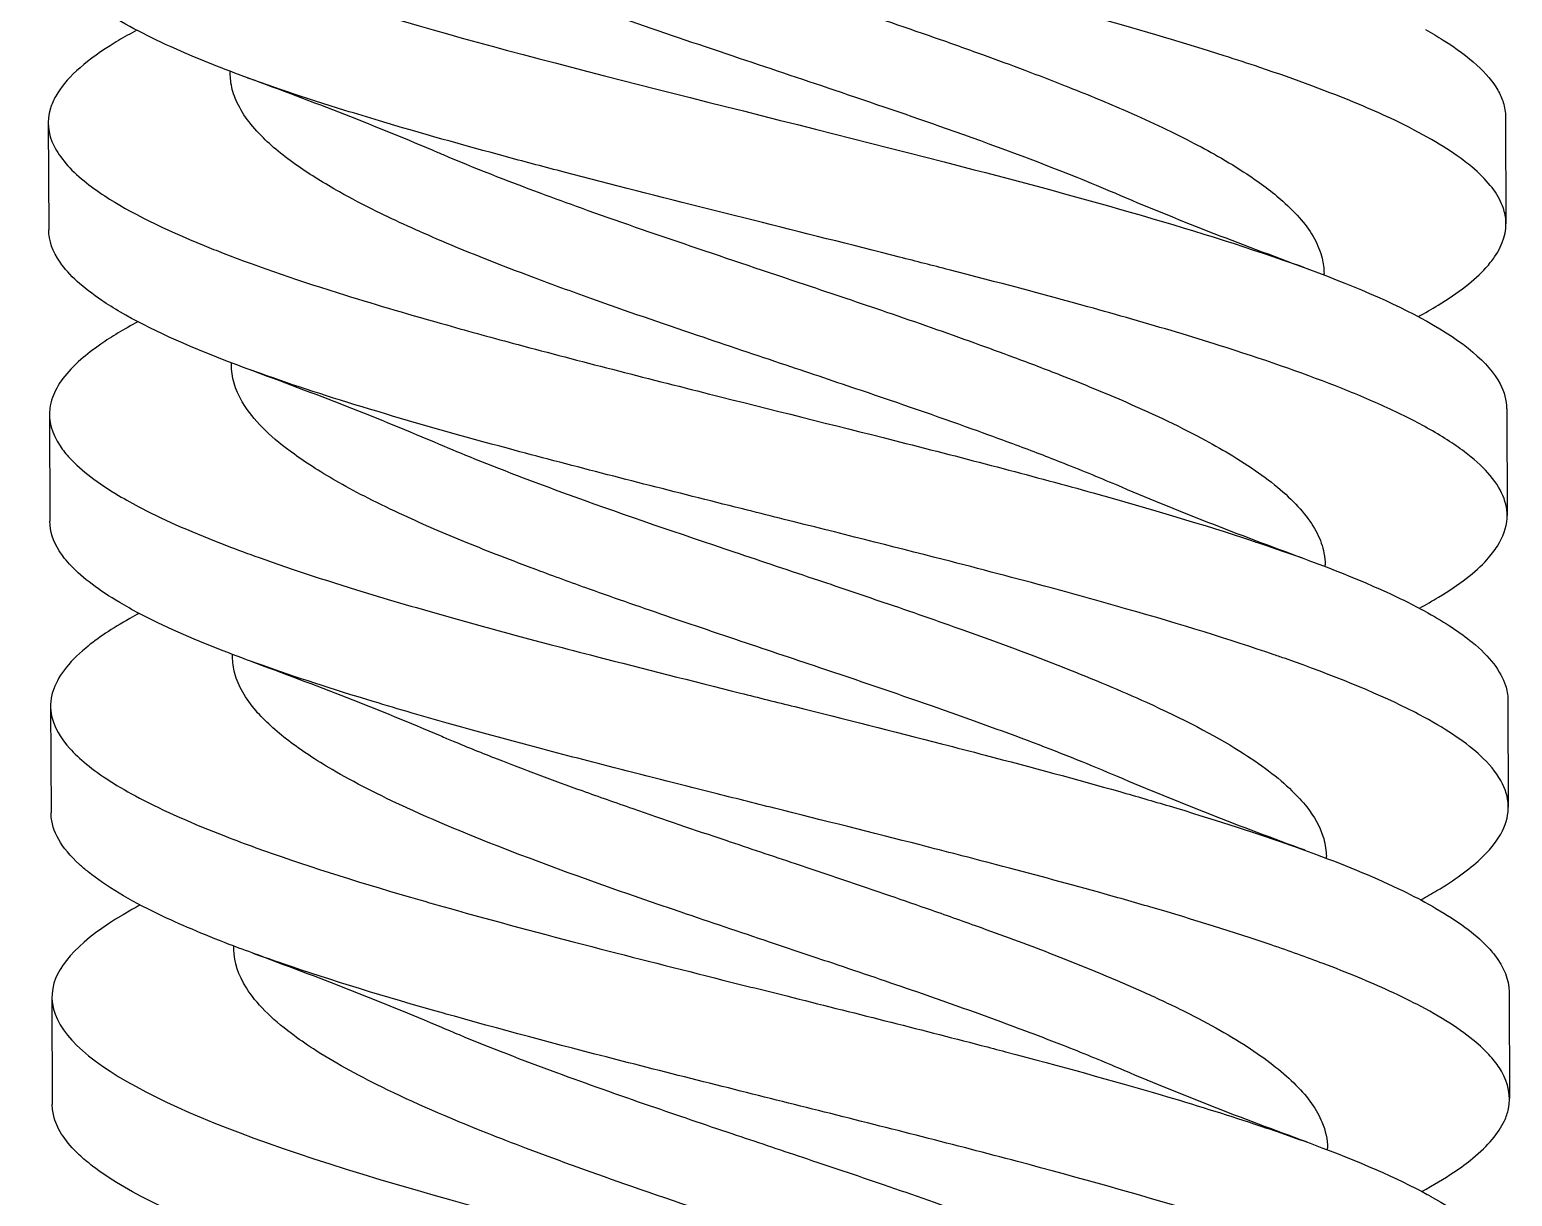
# Model space of a CAD drawing. Header units: millimetres. Extents: x 129 to 6329, y 33 to 3553.
# Drawn here: x 4321.08 to 4341.43, y 2831.15 to 2847.15 of the extents above; entities that cross this region are included whole.
import ezdxf

# ---------------------------------------------------------------- set-up
doc = ezdxf.new("R2010")
doc.units = ezdxf.units.MM
doc.layers.add('vistasIsometricas', color=255, linetype='Continuous')

msp = doc.modelspace()

# ---------------------------------------------------------------- linework, layer by layer
at = {"layer": 'vistasIsometricas', "extrusion": (-0.004614, 0.999989, 7.66e-14)}
for p, q in [((4323.833, 2846.553), (4323.833, 2846.583)), ((4321.336, 2845.873), (4321.342, 2844.409)), ((4341.336, 2845.954), (4341.342, 2844.49)), ((4338.845, 2843.788), (4338.845, 2843.81)), ((4323.85, 2842.553), (4323.849, 2842.583)), ((4341.352, 2841.954), (4341.358, 2840.49)), ((4321.352, 2841.873), (4321.358, 2840.409)), ((4338.861, 2839.788), (4338.861, 2839.81)), ((4323.866, 2838.553), (4323.866, 2838.583)), ((4321.368, 2837.874), (4321.374, 2836.409)), ((4341.368, 2837.954), (4341.374, 2836.49)), ((4338.877, 2835.788), (4338.877, 2835.81)), ((4323.882, 2834.553), (4323.882, 2834.583)), ((4321.384, 2833.874), (4321.39, 2832.41)), ((4341.384, 2833.954), (4341.39, 2832.49)), ((4338.893, 2831.788), (4338.893, 2831.81))]:
    msp.add_line(p, q, dxfattribs=at)
at = {"layer": 'vistasIsometricas'}
for points, knots in [([(4340.138, 2843.217), (4340.234, 2843.269), (4340.325, 2843.321), (4340.692, 2843.545), (4340.912, 2843.716), (4341.113, 2843.937), (4341.153, 2843.987), (4341.306, 2844.211), (4341.357, 2844.384), (4341.331, 2844.627), (4341.312, 2844.695), (4341.211, 2844.933), (4341.074, 2845.102), (4340.813, 2845.321), (4340.746, 2845.371), (4340.431, 2845.594), (4340.123, 2845.766), (4339.618, 2846.002), (4339.472, 2846.067), (4338.917, 2846.299), (4338.462, 2846.467), (4337.805, 2846.688), (4337.642, 2846.741), (4336.941, 2846.965), (4336.365, 2847.135), (4335.576, 2847.356), (4335.392, 2847.406), (4334.578, 2847.628), (4333.925, 2847.798), (4332.982, 2848.039), (4332.705, 2848.109), (4332.05, 2848.274), (4331.672, 2848.369), (4330.622, 2848.632), (4329.953, 2848.799), (4328.384, 2849.2), (4327.503, 2849.432), (4326.075, 2849.836), (4325.505, 2850.007), (4324.828, 2850.226), (4324.682, 2850.275), (4324.048, 2850.491), (4323.604, 2850.658), (4323.063, 2850.89), (4322.921, 2850.955), (4322.431, 2851.191), (4322.136, 2851.362), (4321.838, 2851.583), (4321.776, 2851.634), (4321.532, 2851.852), (4321.408, 2852.019), (4321.325, 2852.256), (4321.312, 2852.325), (4321.31, 2852.399), (4321.31, 2852.404), (4321.31, 2852.409)], [1.122264, 1.122264, 1.122264, 1.122264, 1.153597, 1.153597, 1.256995, 1.256995, 1.287196, 1.287196, 1.392512, 1.392512, 1.434328, 1.434328, 1.536945, 1.536945, 1.567899, 1.567899, 1.672972, 1.672972, 1.712426, 1.712426, 1.815582, 1.815582, 1.848214, 1.848214, 1.952959, 1.952959, 1.984262, 1.984262, 2.089566, 2.089566, 2.132851, 2.132851, 2.191399, 2.191399, 2.295151, 2.295151, 2.439162, 2.439162, 2.544471, 2.544471, 2.574501, 2.574501, 2.677613, 2.677613, 2.717264, 2.717264, 2.822371, 2.822371, 2.853135, 2.853135, 2.955698, 2.955698, 2.997766, 2.997766, 3.000862, 3.000862, 3.000862, 3.000862]), ([(4322.407, 2851.076), (4322.144, 2850.927), (4321.883, 2850.756), (4321.68, 2850.561), (4321.253, 2850.151), (4321.081, 2849.639), (4321.875, 2849.028), (4322.567, 2848.495), (4324.05, 2847.888), (4326.426, 2847.205), (4328.468, 2846.617), (4331.182, 2845.975), (4333.887, 2845.273), (4335.555, 2844.841), (4337.199, 2844.386), (4338.521, 2843.908), (4339.2, 2843.663), (4339.792, 2843.411), (4340.256, 2843.153)], [0.78506932, 0.78506932, 0.78506932, 0.78506932, 0.78694763, 0.78694763, 0.78694763, 0.79090697, 0.79090697, 0.79090697, 0.79435948, 0.79435948, 0.79435948, 0.79732742, 0.79732742, 0.79732742, 0.79915663, 0.79915663, 0.79915663, 0.80009579, 0.80009579, 0.80009579, 0.80009579]), ([(4335.978, 2844.908), (4335.81, 2844.98), (4335.636, 2845.052), (4334.9, 2845.348), (4334.298, 2845.57), (4333.164, 2845.97), (4332.648, 2846.146), (4331.663, 2846.478), (4331.198, 2846.633), (4330.231, 2846.958), (4329.732, 2847.127), (4328.743, 2847.472), (4328.256, 2847.647), (4327.368, 2847.985), (4326.965, 2848.146), (4326.433, 2848.376), (4326.281, 2848.445), (4325.834, 2848.652), (4325.559, 2848.791), (4325.068, 2849.067), (4324.853, 2849.203), (4324.424, 2849.516), (4324.231, 2849.692), (4323.958, 2850.036), (4323.874, 2850.203), (4323.824, 2850.432), (4323.818, 2850.492), (4323.817, 2850.553)], [-9.0856407, -9.0856407, -9.0856407, -9.0856407, -9.0517362, -9.0517362, -8.94645, -8.94645, -8.8631749, -8.8631749, -8.7897509, -8.7897509, -8.7097404, -8.7097404, -8.6268087, -8.6268087, -8.5505164, -8.5505164, -8.5183247, -8.5183247, -8.4526422, -8.4526422, -8.3886929, -8.3886929, -8.3056105, -8.3056105, -8.2272767, -8.2272767, -8.1988289, -8.1988289, -8.1988289, -8.1988289]), ([(4326.667, 2849.469), (4326.782, 2849.42), (4326.898, 2849.372), (4327.335, 2849.193), (4327.669, 2849.063), (4328.37, 2848.801), (4328.737, 2848.67), (4329.61, 2848.363), (4330.122, 2848.189), (4331.14, 2847.847), (4331.643, 2847.679), (4332.6, 2847.356), (4333.053, 2847.202), (4333.72, 2846.969), (4333.941, 2846.89), (4334.552, 2846.669), (4334.931, 2846.527), (4335.568, 2846.275), (4335.832, 2846.166), (4336.419, 2845.911), (4336.731, 2845.765), (4337.144, 2845.552), (4337.267, 2845.486), (4337.527, 2845.338), (4337.661, 2845.256), (4337.973, 2845.05), (4338.138, 2844.926), (4338.472, 2844.629), (4338.618, 2844.458), (4338.762, 2844.196), (4338.797, 2844.106), (4338.836, 2843.948), (4338.844, 2843.879), (4338.845, 2843.81)], [-21.2438621, -21.2438621, -21.2438621, -21.2438621, -21.2208268, -21.2208268, -21.1595224, -21.1595224, -21.0972749, -21.0972749, -21.014917, -21.014917, -20.9355427, -20.9355427, -20.8625897, -20.8625897, -20.8254619, -20.8254619, -20.758273, -20.758273, -20.7069165, -20.7069165, -20.6383204, -20.6383204, -20.6070428, -20.6070428, -20.5688732, -20.5688732, -20.5105109, -20.5105109, -20.4300378, -20.4300378, -20.3882718, -20.3882718, -20.3561565, -20.3561565, -20.3561565, -20.3561565]), ([(4340.262, 2841.689), (4340.084, 2841.788), (4339.887, 2841.886), (4339.465, 2842.078), (4339.242, 2842.172), (4338.529, 2842.451), (4337.994, 2842.636), (4337.027, 2842.942), (4336.625, 2843.062), (4336.009, 2843.239), (4335.808, 2843.296), (4334.993, 2843.522), (4334.356, 2843.69), (4333.475, 2843.917), (4333.248, 2843.975), (4332.356, 2844.202), (4331.683, 2844.37), (4330.813, 2844.588), (4330.616, 2844.637), (4329.74, 2844.858), (4329.07, 2845.028), (4328.157, 2845.267), (4327.898, 2845.335), (4327.027, 2845.57), (4326.437, 2845.736), (4325.721, 2845.95), (4325.563, 2845.998), (4324.859, 2846.217), (4324.353, 2846.388), (4323.72, 2846.625), (4323.55, 2846.692), (4322.984, 2846.926), (4322.634, 2847.093), (4322.253, 2847.312), (4322.169, 2847.363), (4321.831, 2847.586), (4321.635, 2847.757), (4321.459, 2847.993), (4321.421, 2848.056), (4321.348, 2848.217), (4321.326, 2848.313), (4321.326, 2848.409)], [0.000007, 0.000007, 0.000007, 0.000007, 0.060317, 0.060317, 0.117591, 0.117591, 0.2315, 0.2315, 0.305518, 0.305518, 0.340508, 0.340508, 0.444721, 0.444721, 0.480593, 0.480593, 0.584596, 0.584596, 0.61521, 0.61521, 0.720537, 0.720537, 0.762893, 0.762893, 0.865392, 0.865392, 0.895098, 0.895098, 1.000379, 1.000379, 1.041547, 1.041547, 1.14431, 1.14431, 1.175732, 1.175732, 1.280721, 1.280721, 1.3197, 1.3197, 1.37851, 1.37851, 1.37851, 1.37851]), ([(4322.423, 2847.076), (4322.338, 2847.028), (4322.259, 2846.981), (4322.184, 2846.933), (4321.821, 2846.703), (4321.57, 2846.473), (4321.44, 2846.243), (4321.408, 2846.187), (4321.384, 2846.13), (4321.367, 2846.074), (4321.314, 2845.901), (4321.33, 2845.728), (4321.416, 2845.556), (4321.495, 2845.397), (4321.633, 2845.237), (4321.828, 2845.078), (4321.912, 2845.009), (4322.007, 2844.941), (4322.112, 2844.872), (4322.46, 2844.645), (4322.921, 2844.417), (4323.478, 2844.191), (4323.563, 2844.156), (4323.649, 2844.122), (4323.737, 2844.088), (4324.235, 2843.895), (4324.799, 2843.703), (4325.416, 2843.511), (4325.855, 2843.374), (4326.32, 2843.238), (4326.805, 2843.102), (4327.123, 2843.012), (4327.451, 2842.922), (4327.785, 2842.833), (4328.628, 2842.607), (4329.515, 2842.381), (4330.413, 2842.155), (4330.463, 2842.143), (4330.513, 2842.13), (4330.564, 2842.117), (4331.413, 2841.904), (4332.27, 2841.691), (4333.108, 2841.478), (4333.56, 2841.363), (4334.006, 2841.248), (4334.442, 2841.133), (4334.864, 2841.021), (4335.277, 2840.91), (4335.677, 2840.799), (4336.459, 2840.581), (4337.192, 2840.363), (4337.851, 2840.145), (4337.878, 2840.136), (4337.905, 2840.127), (4337.931, 2840.119), (4338.611, 2839.892), (4339.211, 2839.664), (4339.708, 2839.436), (4339.914, 2839.342), (4340.102, 2839.247), (4340.272, 2839.153)], [0.79084962, 0.79084962, 0.79084962, 0.79084962, 0.79105516, 0.79105516, 0.79105516, 0.79205004, 0.79205004, 0.79205004, 0.7922947, 0.7922947, 0.7922947, 0.79304493, 0.79304493, 0.79304493, 0.79373979, 0.79373979, 0.79373979, 0.79403982, 0.79403982, 0.79403982, 0.7950347, 0.7950347, 0.7950347, 0.79518487, 0.79518487, 0.79518487, 0.79602958, 0.79602958, 0.79602958, 0.79662996, 0.79662996, 0.79662996, 0.79702447, 0.79702447, 0.79702447, 0.79801934, 0.79801934, 0.79801934, 0.79807504, 0.79807504, 0.79807504, 0.79901422, 0.79901422, 0.79901422, 0.79952013, 0.79952013, 0.79952013, 0.80000912, 0.80000912, 0.80000912, 0.80096521, 0.80096521, 0.80096521, 0.80100398, 0.80100398, 0.80100398, 0.80199886, 0.80199886, 0.80199886, 0.8024103, 0.8024103, 0.8024103, 0.8024103]), ([(4340.24, 2847.153), (4340.325, 2847.106), (4340.405, 2847.059), (4340.48, 2847.011), (4340.845, 2846.783), (4341.098, 2846.554), (4341.229, 2846.324), (4341.261, 2846.268), (4341.286, 2846.211), (4341.304, 2846.155), (4341.325, 2846.088), (4341.336, 2846.021), (4341.336, 2845.954)], [0.790849619, 0.790849619, 0.790849619, 0.790849619, 0.791055114, 0.791055114, 0.791055114, 0.792049989, 0.792049989, 0.792049989, 0.792294701, 0.792294701, 0.792294701, 0.792584827, 0.792584827, 0.792584827, 0.792584827]), ([(4335.995, 2840.908), (4335.751, 2841.012), (4335.495, 2841.116), (4335.018, 2841.304), (4334.8, 2841.387), (4334.393, 2841.538), (4334.207, 2841.606), (4333.526, 2841.85), (4333.016, 2842.026), (4332.153, 2842.318), (4331.808, 2842.434), (4331.056, 2842.686), (4330.649, 2842.822), (4329.748, 2843.128), (4329.258, 2843.296), (4328.515, 2843.561), (4328.252, 2843.657), (4327.549, 2843.92), (4327.124, 2844.088), (4326.412, 2844.391), (4326.115, 2844.526), (4325.662, 2844.749), (4325.493, 2844.838), (4325.125, 2845.044), (4324.936, 2845.161), (4324.568, 2845.417), (4324.399, 2845.556), (4324.092, 2845.867), (4323.971, 2846.04), (4323.87, 2846.293), (4323.849, 2846.374), (4323.836, 2846.487), (4323.834, 2846.52), (4323.833, 2846.553)], [-9.7888052, -9.7888052, -9.7888052, -9.7888052, -9.7396958, -9.7396958, -9.7005674, -9.7005674, -9.6685663, -9.6685663, -9.5852881, -9.5852881, -9.530542, -9.530542, -9.4662454, -9.4662454, -9.386415, -9.386415, -9.3412055, -9.3412055, -9.2620668, -9.2620668, -9.1983616, -9.1983616, -9.1566621, -9.1566621, -9.1014427, -9.1014427, -9.0362511, -9.0362511, -8.9552652, -8.9552652, -8.9176667, -8.9176667, -8.9021611, -8.9021611, -8.9021611, -8.9021611]), ([(4326.684, 2845.469), (4326.707, 2845.459), (4326.731, 2845.449), (4327.172, 2845.262), (4327.621, 2845.086), (4328.278, 2844.842), (4328.463, 2844.775), (4329.136, 2844.533), (4329.64, 2844.359), (4330.672, 2844.009), (4331.199, 2843.833), (4332.099, 2843.531), (4332.472, 2843.406), (4333.253, 2843.139), (4333.657, 2842.998), (4334.231, 2842.791), (4334.409, 2842.726), (4334.805, 2842.579), (4335.02, 2842.497), (4335.547, 2842.29), (4335.85, 2842.166), (4336.532, 2841.868), (4336.894, 2841.695), (4337.349, 2841.45), (4337.475, 2841.378), (4337.882, 2841.13), (4338.125, 2840.955), (4338.515, 2840.602), (4338.659, 2840.424), (4338.795, 2840.155), (4338.827, 2840.064), (4338.855, 2839.919), (4338.86, 2839.864), (4338.861, 2839.81)], [-19.3756626, -19.3756626, -19.3756626, -19.3756626, -19.3709308, -19.3709308, -19.2876241, -19.2876241, -19.2557452, -19.2557452, -19.1735245, -19.1735245, -19.0903267, -19.0903267, -19.030926, -19.030926, -18.964307, -18.964307, -18.9336225, -18.9336225, -18.8949472, -18.8949472, -18.8362794, -18.8362794, -18.7548636, -18.7548636, -18.7210929, -18.7210929, -18.6388524, -18.6388524, -18.5556582, -18.5556582, -18.5132727, -18.5132727, -18.487892, -18.487892, -18.487892, -18.487892]), ([(4340.278, 2837.689), (4340.186, 2837.74), (4340.089, 2837.791), (4339.986, 2837.842), (4339.534, 2838.067), (4338.973, 2838.295), (4338.316, 2838.525), (4338.264, 2838.543), (4338.212, 2838.561), (4338.159, 2838.579), (4337.557, 2838.786), (4336.878, 2838.995), (4336.14, 2839.206), (4335.805, 2839.302), (4335.457, 2839.398), (4335.1, 2839.495), (4334.622, 2839.624), (4334.126, 2839.754), (4333.618, 2839.885), (4332.909, 2840.067), (4332.176, 2840.251), (4331.435, 2840.436), (4331.267, 2840.478), (4331.099, 2840.52), (4330.931, 2840.562), (4330.039, 2840.786), (4329.143, 2841.012), (4328.276, 2841.24), (4328.066, 2841.295), (4327.858, 2841.35), (4327.652, 2841.406), (4327.024, 2841.575), (4326.417, 2841.746), (4325.844, 2841.918), (4325.306, 2842.079), (4324.799, 2842.242), (4324.334, 2842.406), (4324.153, 2842.47), (4323.979, 2842.533), (4323.812, 2842.597), (4323.224, 2842.822), (4322.722, 2843.049), (4322.328, 2843.278), (4322.236, 2843.332), (4322.151, 2843.385), (4322.071, 2843.439), (4321.815, 2843.612), (4321.621, 2843.786), (4321.499, 2843.962), (4321.396, 2844.11), (4321.343, 2844.259), (4321.342, 2844.409)], [0.197363697, 0.197363697, 0.197363697, 0.197363697, 0.197574023, 0.197574023, 0.197574023, 0.198499946, 0.198499946, 0.198499946, 0.19857256, 0.19857256, 0.19857256, 0.199403515, 0.199403515, 0.199403515, 0.199781424, 0.199781424, 0.199781424, 0.200286297, 0.200286297, 0.200286297, 0.200990289, 0.200990289, 0.200990289, 0.201149624, 0.201149624, 0.201149624, 0.201994751, 0.201994751, 0.201994751, 0.202199154, 0.202199154, 0.202199154, 0.202822793, 0.202822793, 0.202822793, 0.203408019, 0.203408019, 0.203408019, 0.203634727, 0.203634727, 0.203634727, 0.204431458, 0.204431458, 0.204431458, 0.204616883, 0.204616883, 0.204616883, 0.20521383, 0.20521383, 0.20521383, 0.205716791, 0.205716791, 0.205716791, 0.205716791]), ([(4322.567, 2843.146), (4322.375, 2843.044), (4322.205, 2842.941), (4321.955, 2842.768), (4321.864, 2842.698), (4321.586, 2842.454), (4321.456, 2842.281), (4321.376, 2842.057), (4321.363, 2842.006), (4321.336, 2841.784), (4321.383, 2841.614), (4321.536, 2841.386), (4321.581, 2841.33), (4321.792, 2841.103), (4322.016, 2840.934), (4322.401, 2840.705), (4322.509, 2840.645), (4322.953, 2840.416), (4323.341, 2840.246), (4323.926, 2840.021), (4324.076, 2839.966), (4324.702, 2839.742), (4325.219, 2839.574), (4325.975, 2839.345), (4326.18, 2839.285), (4326.975, 2839.055), (4327.595, 2838.886), (4328.442, 2838.663), (4328.649, 2838.609), (4329.505, 2838.388), (4330.167, 2838.221), (4331.083, 2837.991), (4331.332, 2837.929), (4332.259, 2837.697), (4332.934, 2837.527), (4333.797, 2837.305), (4333.997, 2837.254), (4334.834, 2837.035), (4335.452, 2836.868), (4336.272, 2836.636), (4336.498, 2836.57), (4337.294, 2836.333), (4337.831, 2836.162), (4338.461, 2835.942), (4338.597, 2835.893), (4339.178, 2835.677), (4339.577, 2835.51), (4340.066, 2835.273), (4340.201, 2835.203), (4340.63, 2834.96), (4340.872, 2834.788), (4341.099, 2834.564), (4341.145, 2834.513), (4341.317, 2834.292), (4341.384, 2834.124), (4341.384, 2833.954)], [17.826637, 17.826637, 17.826637, 17.826637, 17.888794, 17.888794, 17.931433, 17.931433, 18.036754, 18.036754, 18.06758, 18.06758, 18.171846, 18.171846, 18.206576, 18.206576, 18.310425, 18.310425, 18.346918, 18.346918, 18.451308, 18.451308, 18.485508, 18.485508, 18.589184, 18.589184, 18.626407, 18.626407, 18.730996, 18.730996, 18.76432, 18.76432, 18.867704, 18.867704, 18.906161, 18.906161, 19.011043, 19.011043, 19.042995, 19.042995, 19.145923, 19.145923, 19.186338, 19.186338, 19.291544, 19.291544, 19.32161, 19.32161, 19.423967, 19.423967, 19.46694, 19.46694, 19.572255, 19.572255, 19.603331, 19.603331, 19.706166, 19.706166, 19.706166, 19.706166]), ([(4340.256, 2843.153), (4340.756, 2842.875), (4341.105, 2842.589), (4341.261, 2842.296), (4341.321, 2842.183), (4341.35, 2842.069), (4341.348, 2841.954)], [0.800095787, 0.800095787, 0.800095787, 0.800095787, 0.801107646, 0.801107646, 0.801107646, 0.80149806, 0.80149806, 0.80149806, 0.80149806]), ([(4336.011, 2836.908), (4335.651, 2837.062), (4335.265, 2837.216), (4334.412, 2837.539), (4333.942, 2837.708), (4332.958, 2838.052), (4332.444, 2838.226), (4331.542, 2838.529), (4331.157, 2838.658), (4330.476, 2838.887), (4330.179, 2838.987), (4329.504, 2839.218), (4329.128, 2839.348), (4328.516, 2839.567), (4328.275, 2839.655), (4327.704, 2839.868), (4327.381, 2839.993), (4326.773, 2840.242), (4326.488, 2840.364), (4326.049, 2840.567), (4325.885, 2840.646), (4325.587, 2840.797), (4325.452, 2840.869), (4325.096, 2841.07), (4324.892, 2841.199), (4324.411, 2841.547), (4324.184, 2841.765), (4323.927, 2842.155), (4323.864, 2842.325), (4323.85, 2842.515), (4323.85, 2842.534), (4323.85, 2842.553)], [-9.1663303, -9.1663303, -9.1663303, -9.1663303, -9.0937801, -9.0937801, -9.013893, -9.013893, -8.9316054, -8.9316054, -8.8708172, -8.8708172, -8.823471, -8.823471, -8.7618217, -8.7618217, -8.720266, -8.720266, -8.6610398, -8.6610398, -8.6031673, -8.6031673, -8.565764, -8.565764, -8.531853, -8.531853, -8.4712594, -8.4712594, -8.3683566, -8.3683566, -8.2886637, -8.2886637, -8.2795832, -8.2795832, -8.2795832, -8.2795832]), ([(4340.154, 2839.217), (4340.247, 2839.267), (4340.335, 2839.318), (4340.701, 2839.54), (4340.923, 2839.711), (4341.137, 2839.945), (4341.185, 2840.007), (4341.305, 2840.195), (4341.349, 2840.321), (4341.37, 2840.657), (4341.281, 2840.866), (4341.007, 2841.171), (4340.899, 2841.267), (4340.627, 2841.472), (4340.457, 2841.581), (4340.262, 2841.689)], [4.3662866, 4.3662866, 4.3662866, 4.3662866, 4.3965977, 4.3965977, 4.5002152, 4.5002152, 4.5377288, 4.5377288, 4.6139833, 4.6139833, 4.7413701, 4.7413701, 4.8000752, 4.8000752, 4.8662478, 4.8662478, 4.8662478, 4.8662478]), ([(4326.7, 2841.469), (4326.857, 2841.402), (4327.02, 2841.335), (4327.619, 2841.093), (4328.08, 2840.919), (4329.26, 2840.493), (4329.997, 2840.242), (4331.133, 2839.86), (4331.521, 2839.731), (4332.205, 2839.501), (4332.5, 2839.401), (4333.169, 2839.173), (4333.54, 2839.044), (4334.38, 2838.745), (4334.841, 2838.574), (4335.679, 2838.244), (4336.057, 2838.086), (4336.899, 2837.704), (4337.33, 2837.481), (4337.978, 2837.076), (4338.218, 2836.896), (4338.481, 2836.64), (4338.549, 2836.566), (4338.712, 2836.358), (4338.787, 2836.224), (4338.858, 2836.005), (4338.873, 2835.921), (4338.877, 2835.827), (4338.877, 2835.819), (4338.877, 2835.81)], [-19.9999433, -19.9999433, -19.9999433, -19.9999433, -19.9681874, -19.9681874, -19.8859748, -19.8859748, -19.7669504, -19.7669504, -19.7056194, -19.7056194, -19.6585714, -19.6585714, -19.5978079, -19.5978079, -19.5172399, -19.5172399, -19.4425961, -19.4425961, -19.3375602, -19.3375602, -19.252684, -19.252684, -19.2180711, -19.2180711, -19.155408, -19.155408, -19.1160289, -19.1160289, -19.1119833, -19.1119833, -19.1119833, -19.1119833]), ([(4340.186, 2831.217), (4340.349, 2831.305), (4340.496, 2831.393), (4340.722, 2831.544), (4340.809, 2831.608), (4341.096, 2831.843), (4341.241, 2832.014), (4341.346, 2832.24), (4341.364, 2832.295), (4341.412, 2832.522), (4341.38, 2832.694), (4341.244, 2832.927), (4341.2, 2832.989), (4341.095, 2833.11), (4341.035, 2833.171), (4340.769, 2833.405), (4340.505, 2833.579), (4340.043, 2833.824), (4339.898, 2833.895), (4339.469, 2834.092), (4339.165, 2834.218), (4338.607, 2834.428), (4338.37, 2834.513), (4337.614, 2834.771), (4337.061, 2834.943), (4336.231, 2835.185), (4335.985, 2835.255), (4335.287, 2835.45), (4334.824, 2835.574), (4334.005, 2835.789), (4333.656, 2835.879), (4332.644, 2836.138), (4331.975, 2836.305), (4331.023, 2836.543), (4330.742, 2836.614), (4329.976, 2836.806), (4329.495, 2836.928), (4328.649, 2837.146), (4328.283, 2837.242), (4327.372, 2837.485), (4326.838, 2837.632), (4326.148, 2837.832), (4325.971, 2837.884), (4325.244, 2838.104), (4324.729, 2838.271), (4324.078, 2838.503), (4323.904, 2838.568), (4323.297, 2838.803), (4322.911, 2838.974), (4322.49, 2839.195), (4322.401, 2839.245), (4322.033, 2839.462), (4321.811, 2839.629), (4321.586, 2839.866), (4321.531, 2839.935), (4321.402, 2840.139), (4321.359, 2840.274), (4321.358, 2840.409)], [1.122201, 1.122201, 1.122201, 1.122201, 1.17518, 1.17518, 1.213587, 1.213587, 1.316988, 1.316988, 1.350353, 1.350353, 1.454938, 1.454938, 1.492134, 1.492134, 1.528908, 1.528908, 1.635027, 1.635027, 1.678677, 1.678677, 1.755715, 1.755715, 1.807797, 1.807797, 1.913898, 1.913898, 1.956936, 1.956936, 2.03384, 2.03384, 2.089518, 2.089518, 2.19321, 2.19321, 2.236689, 2.236689, 2.312113, 2.312113, 2.371192, 2.371192, 2.462258, 2.462258, 2.494569, 2.494569, 2.597623, 2.597623, 2.637528, 2.637528, 2.742675, 2.742675, 2.773202, 2.773202, 2.875698, 2.875698, 2.918077, 2.918077, 3.000608, 3.000608, 3.000608, 3.000608]), ([(4322.455, 2839.076), (4322.216, 2838.941), (4322.013, 2838.806), (4321.851, 2838.671), (4321.612, 2838.471), (4321.46, 2838.273), (4321.399, 2838.074), (4321.389, 2838.043), (4321.382, 2838.013), (4321.377, 2837.982), (4321.34, 2837.753), (4321.425, 2837.524), (4321.629, 2837.296), (4321.694, 2837.223), (4321.771, 2837.151), (4321.86, 2837.078), (4322.05, 2836.923), (4322.294, 2836.768), (4322.588, 2836.613), (4322.921, 2836.438), (4323.318, 2836.263), (4323.77, 2836.088), (4323.904, 2836.036), (4324.043, 2835.984), (4324.186, 2835.932), (4324.813, 2835.706), (4325.529, 2835.479), (4326.306, 2835.253), (4326.48, 2835.203), (4326.657, 2835.152), (4326.837, 2835.102), (4327.461, 2834.926), (4328.118, 2834.751), (4328.795, 2834.575), (4329.384, 2834.423), (4329.988, 2834.27), (4330.596, 2834.117), (4330.887, 2834.044), (4331.179, 2833.971), (4331.471, 2833.898), (4332.373, 2833.672), (4333.274, 2833.446), (4334.141, 2833.22), (4334.253, 2833.191), (4334.364, 2833.162), (4334.475, 2833.133), (4335.222, 2832.936), (4335.941, 2832.738), (4336.612, 2832.541), (4337.059, 2832.409), (4337.484, 2832.277), (4337.883, 2832.145), (4338.171, 2832.05), (4338.444, 2831.955), (4338.702, 2831.86), (4339.318, 2831.632), (4339.844, 2831.405), (4340.262, 2831.176), (4340.276, 2831.169), (4340.29, 2831.161), (4340.304, 2831.153)], [0.8024103, 0.8024103, 0.8024103, 0.8024103, 0.80299372, 0.80299372, 0.80299372, 0.80385538, 0.80385538, 0.80385538, 0.8039886, 0.8039886, 0.8039886, 0.80498348, 0.80498348, 0.80498348, 0.80530047, 0.80530047, 0.80530047, 0.80597838, 0.80597838, 0.80597838, 0.80674556, 0.80674556, 0.80674556, 0.80697326, 0.80697326, 0.80697326, 0.80796814, 0.80796814, 0.80796814, 0.80819065, 0.80819065, 0.80819065, 0.80896303, 0.80896303, 0.80896303, 0.80963574, 0.80963574, 0.80963574, 0.80995792, 0.80995792, 0.80995792, 0.81095279, 0.81095279, 0.81095279, 0.81108082, 0.81108082, 0.81108082, 0.81194767, 0.81194767, 0.81194767, 0.81252591, 0.81252591, 0.81252591, 0.81294257, 0.81294257, 0.81294257, 0.81393744, 0.81393744, 0.81393744, 0.813971, 0.813971, 0.813971, 0.813971]), ([(4340.272, 2839.153), (4340.512, 2839.019), (4340.716, 2838.885), (4340.879, 2838.751), (4341.12, 2838.553), (4341.274, 2838.354), (4341.336, 2838.155), (4341.346, 2838.124), (4341.353, 2838.094), (4341.358, 2838.063), (4341.365, 2838.027), (4341.368, 2837.99), (4341.368, 2837.954)], [0.802410295, 0.802410295, 0.802410295, 0.802410295, 0.802993751, 0.802993751, 0.802993751, 0.803855381, 0.803855381, 0.803855381, 0.80398862, 0.80398862, 0.80398862, 0.804145594, 0.804145594, 0.804145594, 0.804145594]), ([(4336.027, 2832.908), (4335.781, 2833.013), (4335.524, 2833.118), (4335.064, 2833.298), (4334.866, 2833.374), (4334.212, 2833.618), (4333.741, 2833.785), (4332.877, 2834.084), (4332.492, 2834.215), (4331.815, 2834.443), (4331.525, 2834.54), (4330.829, 2834.773), (4330.423, 2834.91), (4329.248, 2835.31), (4328.502, 2835.572), (4327.248, 2836.05), (4326.726, 2836.263), (4325.878, 2836.652), (4325.534, 2836.827), (4325.01, 2837.134), (4324.81, 2837.265), (4324.457, 2837.535), (4324.306, 2837.672), (4324.041, 2837.981), (4323.944, 2838.152), (4323.876, 2838.4), (4323.866, 2838.477), (4323.866, 2838.553)], [-11.0341819, -11.0341819, -11.0341819, -11.0341819, -10.9847858, -10.9847858, -10.9491737, -10.9491737, -10.8698942, -10.8698942, -10.8081038, -10.8081038, -10.7623067, -10.7623067, -10.697859, -10.697859, -10.5734258, -10.5734258, -10.4723397, -10.4723397, -10.3898958, -10.3898958, -10.3280754, -10.3280754, -10.263291, -10.263291, -10.1831162, -10.1831162, -10.1472451, -10.1472451, -10.1472451, -10.1472451]), ([(4340.17, 2835.217), (4340.248, 2835.259), (4340.322, 2835.301), (4340.393, 2835.343), (4340.633, 2835.486), (4340.834, 2835.631), (4340.99, 2835.776), (4341.234, 2836.004), (4341.367, 2836.234), (4341.374, 2836.468), (4341.381, 2836.695), (4341.268, 2836.924), (4341.031, 2837.156), (4340.851, 2837.332), (4340.6, 2837.51), (4340.278, 2837.689)], [0.193811972, 0.193811972, 0.193811972, 0.193811972, 0.194001074, 0.194001074, 0.194001074, 0.194643443, 0.194643443, 0.194643443, 0.195647894, 0.195647894, 0.195647894, 0.196624001, 0.196624001, 0.196624001, 0.197363695, 0.197363695, 0.197363695, 0.197363695]), ([(4326.716, 2837.469), (4326.774, 2837.444), (4326.833, 2837.419), (4327.088, 2837.313), (4327.291, 2837.231), (4327.87, 2837.004), (4328.26, 2836.859), (4328.891, 2836.633), (4329.122, 2836.551), (4329.775, 2836.324), (4330.202, 2836.179), (4330.95, 2835.927), (4331.268, 2835.821), (4332.021, 2835.568), (4332.455, 2835.423), (4333.074, 2835.211), (4333.266, 2835.144), (4333.687, 2834.997), (4333.916, 2834.916), (4334.484, 2834.712), (4334.817, 2834.588), (4335.577, 2834.293), (4335.99, 2834.122), (4336.568, 2833.862), (4336.756, 2833.774), (4337.275, 2833.514), (4337.578, 2833.343), (4338.088, 2833.006), (4338.296, 2832.841), (4338.627, 2832.507), (4338.746, 2832.338), (4338.867, 2832.05), (4338.892, 2831.93), (4338.893, 2831.81)], [-19.3763563, -19.3763563, -19.3763563, -19.3763563, -19.3645506, -19.3645506, -19.3260605, -19.3260605, -19.2575554, -19.2575554, -19.2189782, -19.2189782, -19.1503962, -19.1503962, -19.1000702, -19.1000702, -19.0311847, -19.0311847, -18.9999971, -18.9999971, -18.9617979, -18.9617979, -18.9034184, -18.9034184, -18.8229289, -18.8229289, -18.7811854, -18.7811854, -18.7008455, -18.7008455, -18.6233559, -18.6233559, -18.5445278, -18.5445278, -18.4886269, -18.4886269, -18.4886269, -18.4886269]), ([(4340.31, 2829.689), (4339.964, 2829.882), (4339.54, 2830.074), (4339.049, 2830.266), (4338.469, 2830.493), (4337.794, 2830.721), (4337.049, 2830.948), (4336.305, 2831.174), (4335.492, 2831.401), (4334.638, 2831.627), (4333.785, 2831.853), (4332.892, 2832.079), (4331.991, 2832.305), (4331.552, 2832.415), (4331.111, 2832.525), (4330.672, 2832.636), (4330.211, 2832.751), (4329.752, 2832.867), (4329.3, 2832.983), (4328.473, 2833.194), (4327.667, 2833.406), (4326.91, 2833.619), (4326.86, 2833.633), (4326.811, 2833.647), (4326.761, 2833.66), (4325.962, 2833.886), (4325.219, 2834.112), (4324.559, 2834.339), (4324.3, 2834.428), (4324.053, 2834.517), (4323.821, 2834.606), (4323.463, 2834.744), (4323.138, 2834.881), (4322.851, 2835.019), (4322.451, 2835.212), (4322.125, 2835.406), (4321.884, 2835.6), (4321.841, 2835.634), (4321.801, 2835.668), (4321.764, 2835.702), (4321.515, 2835.93), (4321.384, 2836.158), (4321.375, 2836.387), (4321.374, 2836.395), (4321.374, 2836.402), (4321.374, 2836.409)], [0.184025661, 0.184025661, 0.184025661, 0.184025661, 0.184864436, 0.184864436, 0.184864436, 0.185856911, 0.185856911, 0.185856911, 0.186847717, 0.186847717, 0.186847717, 0.187836885, 0.187836885, 0.187836885, 0.188318749, 0.188318749, 0.188318749, 0.188824444, 0.188824444, 0.188824444, 0.18974978, 0.18974978, 0.18974978, 0.189810349, 0.189810349, 0.189810349, 0.190794642, 0.190794642, 0.190794642, 0.19118081, 0.19118081, 0.19118081, 0.191777349, 0.191777349, 0.191777349, 0.19261184, 0.19261184, 0.19261184, 0.192758429, 0.192758429, 0.192758429, 0.193737919, 0.193737919, 0.193737919, 0.193769356, 0.193769356, 0.193769356, 0.193769356]), ([(4322.471, 2835.076), (4321.878, 2834.741), (4321.516, 2834.407), (4321.415, 2834.074), (4321.182, 2833.313), (4322.372, 2832.559), (4324.558, 2831.807), (4326.754, 2831.052), (4329.91, 2830.3), (4332.885, 2829.547), (4334.725, 2829.081), (4336.484, 2828.614), (4337.9, 2828.145), (4338.897, 2827.816), (4339.724, 2827.485), (4340.32, 2827.153)], [0.80819066, 0.80819066, 0.80819066, 0.80819066, 0.80963575, 0.80963575, 0.80963575, 0.81293704, 0.81293704, 0.81293704, 0.81625385, 0.81625385, 0.81625385, 0.81830625, 0.81830625, 0.81830625, 0.81975134, 0.81975134, 0.81975134, 0.81975134]), ([(4322.599, 2835.146), (4322.578, 2835.135), (4322.557, 2835.124), (4322.536, 2835.113), (4322.525, 2835.106), (4322.514, 2835.1), (4322.503, 2835.094), (4322.493, 2835.088), (4322.477, 2835.08), (4322.471, 2835.076)], [0.8081296361, 0.8081296361, 0.8081296361, 0.8081296361, 0.80815904352, 0.80815904352, 0.80815904352, 0.80817485382, 0.80817485382, 0.80817485382, 0.80819066413, 0.80819066413, 0.80819066413, 0.80819066413]), ([(4336.042, 2828.908), (4335.836, 2828.997), (4335.621, 2829.085), (4334.765, 2829.424), (4334.077, 2829.674), (4332.854, 2830.099), (4332.339, 2830.272), (4331.613, 2830.516), (4331.405, 2830.586), (4330.57, 2830.865), (4329.948, 2831.075), (4328.844, 2831.459), (4328.36, 2831.633), (4327.716, 2831.877), (4327.537, 2831.946), (4326.832, 2832.226), (4326.347, 2832.436), (4325.561, 2832.822), (4325.246, 2832.996), (4324.868, 2833.241), (4324.767, 2833.311), (4324.396, 2833.591), (4324.188, 2833.799), (4323.945, 2834.185), (4323.886, 2834.36), (4323.882, 2834.542), (4323.882, 2834.548), (4323.882, 2834.553)], [-11.5758135, -11.5758135, -11.5758135, -11.5758135, -11.5341952, -11.5341952, -11.4159975, -11.4159975, -11.333753, -11.333753, -11.3009252, -11.3009252, -11.2016623, -11.2016623, -11.1194177, -11.1194177, -11.0865957, -11.0865957, -10.9872729, -10.9872729, -10.9050275, -10.9050275, -10.8721094, -10.8721094, -10.7737695, -10.7737695, -10.6915854, -10.6915854, -10.6888047, -10.6888047, -10.6888047, -10.6888047]), ([(4326.731, 2833.47), (4326.811, 2833.436), (4326.892, 2833.402), (4327.392, 2833.194), (4327.841, 2833.021), (4328.727, 2832.695), (4329.158, 2832.543), (4329.967, 2832.264), (4330.341, 2832.137), (4331.041, 2831.902), (4331.364, 2831.794), (4332.059, 2831.561), (4332.429, 2831.437), (4333.213, 2831.169), (4333.624, 2831.026), (4334.408, 2830.745), (4334.781, 2830.608), (4335.567, 2830.303), (4335.97, 2830.137), (4336.734, 2829.796), (4337.088, 2829.622), (4337.778, 2829.235), (4338.091, 2829.023), (4338.48, 2828.681), (4338.601, 2828.551), (4338.743, 2828.348), (4338.785, 2828.275), (4338.878, 2828.072), (4338.908, 2827.941), (4338.909, 2827.81)], [-18.7540807, -18.7540807, -18.7540807, -18.7540807, -18.7380352, -18.7380352, -18.6562155, -18.6562155, -18.5843311, -18.5843311, -18.5243665, -18.5243665, -18.4732623, -18.4732623, -18.4143707, -18.4143707, -18.3469811, -18.3469811, -18.2819372, -18.2819372, -18.2036362, -18.2036362, -18.1214757, -18.1214757, -18.0220394, -18.0220394, -17.9611372, -17.9611372, -17.9273357, -17.9273357, -17.8662118, -17.8662118, -17.8662118, -17.8662118]), ([(4340.218, 2823.217), (4340.228, 2823.222), (4340.237, 2823.227), (4340.34, 2823.283), (4340.428, 2823.334), (4340.794, 2823.56), (4341.014, 2823.734), (4341.224, 2823.973), (4341.272, 2824.039), (4341.393, 2824.246), (4341.43, 2824.386), (4341.415, 2824.628), (4341.385, 2824.728), (4341.282, 2824.925), (4341.211, 2825.021), (4341.03, 2825.209), (4340.923, 2825.3), (4340.649, 2825.5), (4340.475, 2825.608), (4340.046, 2825.842), (4339.783, 2825.967), (4339.312, 2826.169), (4339.122, 2826.245), (4338.337, 2826.545), (4337.666, 2826.767), (4336.36, 2827.16), (4335.755, 2827.331), (4334.939, 2827.551), (4334.753, 2827.601), (4333.929, 2827.819), (4333.272, 2827.987), (4332.371, 2828.214), (4332.136, 2828.273), (4331.226, 2828.501), (4330.55, 2828.67), (4329.664, 2828.894), (4329.446, 2828.949), (4328.576, 2829.173), (4327.937, 2829.34), (4327.105, 2829.568), (4326.889, 2829.629), (4326.081, 2829.858), (4325.518, 2830.028), (4324.833, 2830.251), (4324.672, 2830.306), (4324.03, 2830.528), (4323.592, 2830.695), (4323.065, 2830.926), (4322.93, 2830.988), (4322.455, 2831.222), (4322.168, 2831.392), (4321.878, 2831.616), (4321.816, 2831.668), (4321.581, 2831.889), (4321.466, 2832.057), (4321.4, 2832.287), (4321.391, 2832.348), (4321.39, 2832.409)], [1.122311, 1.122311, 1.122311, 1.122311, 1.125343, 1.125343, 1.156074, 1.156074, 1.261185, 1.261185, 1.300874, 1.300874, 1.386344, 1.386344, 1.447338, 1.447338, 1.505942, 1.505942, 1.561577, 1.561577, 1.627796, 1.627796, 1.70442, 1.70442, 1.751264, 1.751264, 1.888116, 1.888116, 1.993444, 1.993444, 2.02395, 2.02395, 2.127808, 2.127808, 2.164298, 2.164298, 2.268694, 2.268694, 2.302904, 2.302904, 2.40659, 2.40659, 2.443805, 2.443805, 2.548399, 2.548399, 2.581738, 2.581738, 2.685135, 2.685135, 2.723574, 2.723574, 2.82846, 2.82846, 2.860436, 2.860436, 2.963381, 2.963381, 3.00076, 3.00076, 3.00076, 3.00076]), ([(4340.304, 2831.153), (4340.7, 2830.933), (4340.995, 2830.711), (4341.178, 2830.49), (4341.27, 2830.378), (4341.333, 2830.267), (4341.368, 2830.155), (4341.389, 2830.088), (4341.4, 2830.021), (4341.4, 2829.954)], [0.813971, 0.813971, 0.813971, 0.813971, 0.81493231, 0.81493231, 0.81493231, 0.815416088, 0.815416088, 0.815416088, 0.815706313, 0.815706313, 0.815706313, 0.815706313])]:
    msp.add_open_spline(points, degree=3, knots=knots, dxfattribs=at)
for points in [[(4322.551, 2847.146), (4322.507, 2847.123), (4322.464, 2847.099), (4322.423, 2847.076)], [(4324.073, 2846.494), (4324.97, 2846.166), (4325.85, 2845.826), (4326.684, 2845.469)], [(4325.553, 2846.001), (4325.553, 2846.001), (4325.553, 2846.001), (4325.553, 2846.001)], [(4338.582, 2843.886), (4337.688, 2844.213), (4336.81, 2844.552), (4335.978, 2844.908)], [(4337.107, 2844.377), (4337.107, 2844.377), (4337.107, 2844.377), (4337.107, 2844.377)], [(4324.283, 2843.886), (4324.283, 2843.886), (4324.283, 2843.886), (4324.283, 2843.886)], [(4324.662, 2843.755), (4324.662, 2843.755), (4324.662, 2843.755), (4324.662, 2843.755)], [(4324.09, 2842.494), (4324.986, 2842.166), (4325.865, 2841.826), (4326.7, 2841.469)], [(4338.553, 2839.903), (4337.674, 2840.224), (4336.813, 2840.558), (4335.995, 2840.908)], [(4322.583, 2839.146), (4322.539, 2839.123), (4322.497, 2839.099), (4322.455, 2839.076)], [(4324.106, 2838.493), (4325.002, 2838.166), (4325.881, 2837.826), (4326.716, 2837.469)], [(4338.06, 2838.613), (4338.06, 2838.613), (4338.06, 2838.613), (4338.06, 2838.613)], [(4325.585, 2838.001), (4325.585, 2838.001), (4325.585, 2838.001), (4325.585, 2838.001)], [(4338.588, 2835.896), (4337.703, 2836.219), (4336.835, 2836.555), (4336.011, 2836.908)], [(4324.315, 2835.886), (4324.315, 2835.886), (4324.315, 2835.886), (4324.315, 2835.886)], [(4324.695, 2835.755), (4324.695, 2835.755), (4324.695, 2835.755), (4324.695, 2835.755)], [(4324.146, 2834.485), (4325.034, 2834.16), (4325.905, 2833.823), (4326.731, 2833.47)], [(4338.466, 2834.478), (4338.466, 2834.478), (4338.466, 2834.478), (4338.466, 2834.478)], [(4338.605, 2831.896), (4337.72, 2832.219), (4336.851, 2832.555), (4336.027, 2832.908)], [(4326.07, 2832.573), (4326.07, 2832.573), (4326.07, 2832.573), (4326.07, 2832.573)], [(4326.093, 2832.562), (4326.093, 2832.562), (4326.093, 2832.562), (4326.093, 2832.562)]]:
    msp.add_open_spline(points, degree=3, dxfattribs=at)

doc.saveas('drawing.dxf')
